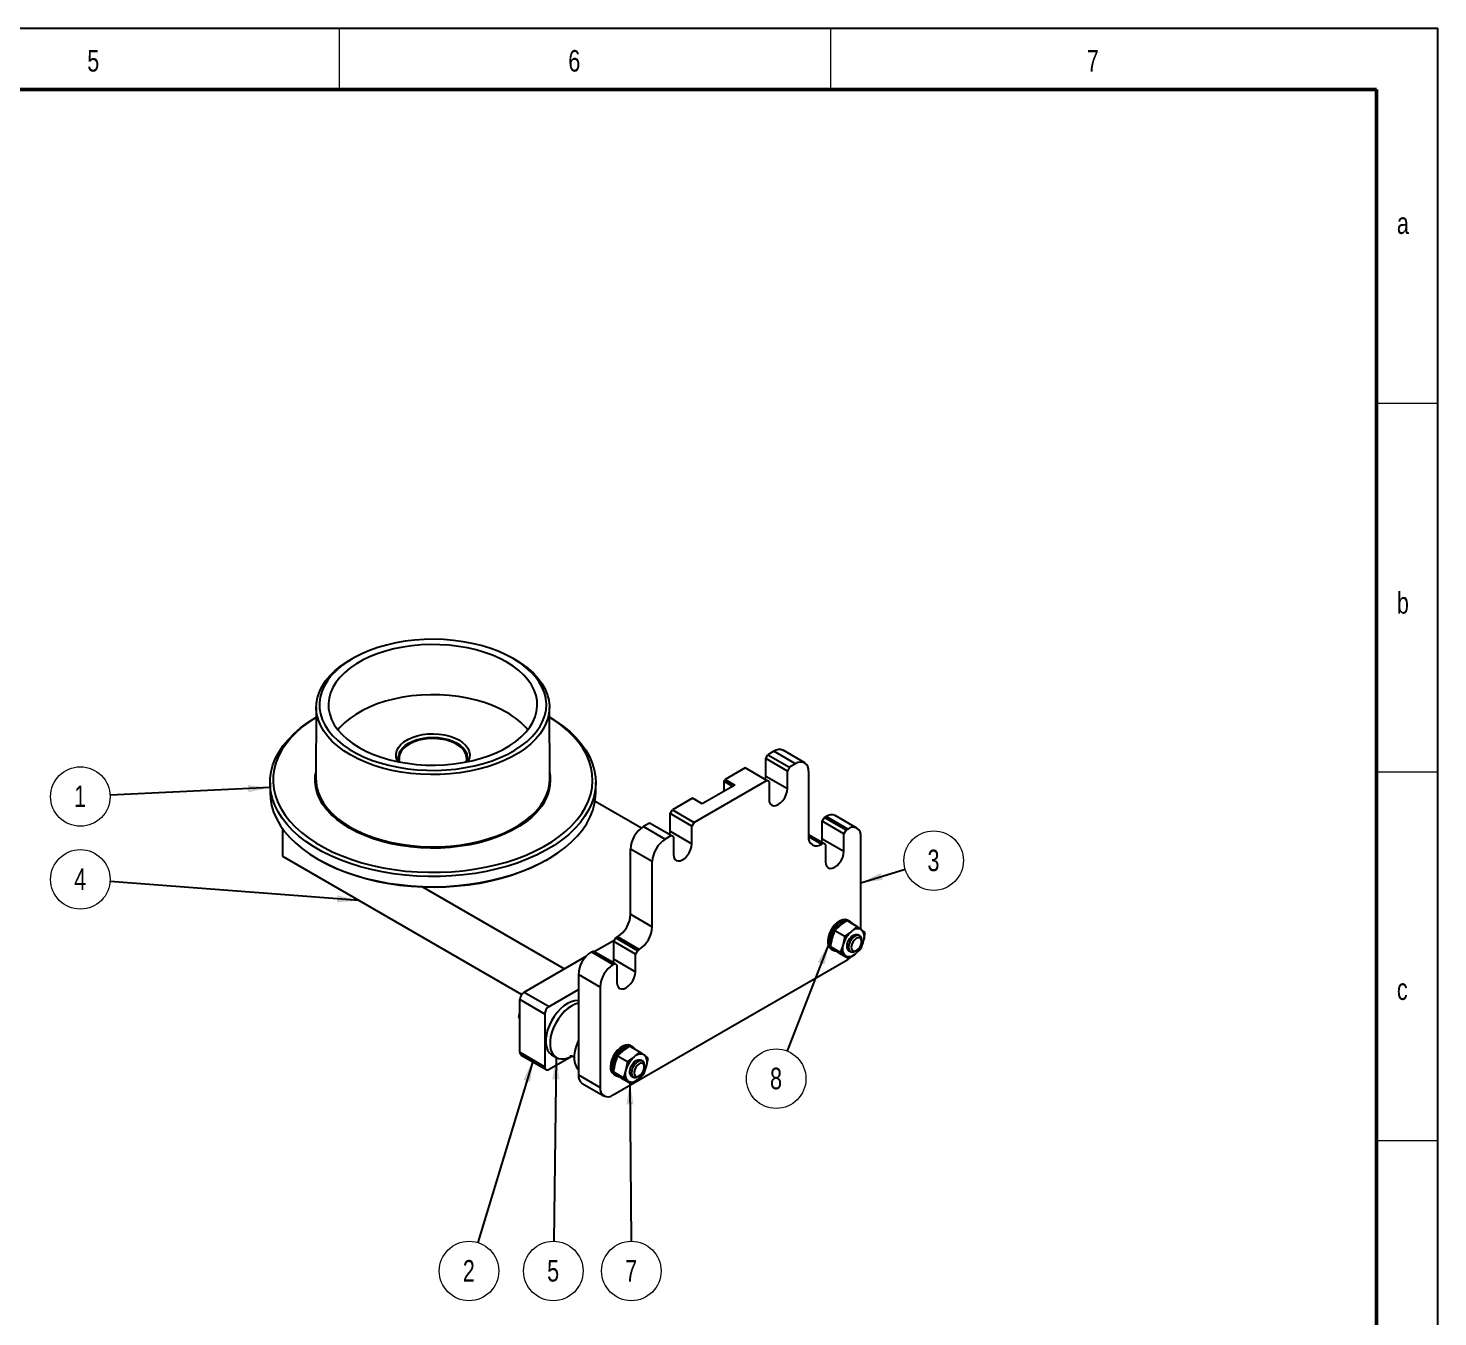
# Model space of a CAD drawing. Header units: millimetres. Extents: x 0 to 594, y 0 to 421.
# Drawn here: x 364.5 to 594, y 210.8 to 420.5 of the extents above; entities that cross this region are included whole.
import ezdxf

# ---------------------------------------------------------------- set-up
doc = ezdxf.new("R2010")
doc.units = ezdxf.units.MM
doc.styles.add('SLDTEXTSTYLE1', font='TXT', dxfattribs={"width": 0.75})
doc.dimstyles.new('SLDDIMSTYLE1', dxfattribs={"dimtxt": 0.18, "dimasz": 3.556, "dimexe": 0, "dimexo": 0.0625, "dimgap": 0, "dimtad": 0, "dimtih": 1, "dimtoh": 1, "dimdec": 0, "dimrnd": 1e-09, "dimzin": 0, "dimdsep": 46, "dimtxsty": 'Standard', "dimsah": 1, "dimcen": 0.09, "dimadec": 0, "dimazin": 0, "dimtfac": 3.556, "dimtdec": 0, "dimtofl": 0, "dimtmove": 0, "dimatfit": 3, "dimfxl": 1, "dimfrac": 2, "dimtolj": 1, "dimtzin": 0, "dimarcsym": 0})

# ---------------------------------------------------------------- blocks, each defined once
blk = doc.blocks.new('SW_NOTE_0_23')
at = {"color": 0, "linetype": 'Continuous', "lineweight": 0}
blk.add_circle((4.63, 1.41), 4.84, dxfattribs=at)
at = {"color": 0, "linetype": 'Continuous', "lineweight": 0, "insert": (4.6, 3.19), "char_height": 3.5, "attachment_point": 2, "style": 'SLDTEXTSTYLE1'}
blk.add_mtext('3', dxfattribs=at)
blk = doc.blocks.new('SW_NOTE_0_24')
at = {"color": 0, "linetype": 'Continuous', "lineweight": 0}
blk.add_circle((-1.76, -4.51), 4.84, dxfattribs=at)
at = {"color": 0, "linetype": 'Continuous', "lineweight": 0, "insert": (-1.79, -2.73), "char_height": 3.5, "attachment_point": 2, "style": 'SLDTEXTSTYLE1'}
blk.add_mtext('8', dxfattribs=at)
blk = doc.blocks.new('SW_NOTE_0_25')
at = {"color": 0, "linetype": 'Continuous', "lineweight": 0}
blk.add_circle((0.04, -4.84), 4.84, dxfattribs=at)
at = {"color": 0, "linetype": 'Continuous', "lineweight": 0, "insert": (0, -3.06), "char_height": 3.5, "attachment_point": 2, "style": 'SLDTEXTSTYLE1'}
blk.add_mtext('7', dxfattribs=at)
blk = doc.blocks.new('SW_NOTE_0_26')
at = {"color": 0, "linetype": 'Continuous', "lineweight": 0}
blk.add_circle((-1.41, -4.63), 4.84, dxfattribs=at)
at = {"color": 0, "linetype": 'Continuous', "lineweight": 0, "insert": (-1.44, -2.85), "char_height": 3.5, "attachment_point": 2, "style": 'SLDTEXTSTYLE1'}
blk.add_mtext('2', dxfattribs=at)
blk = doc.blocks.new('SW_NOTE_0_27')
at = {"color": 0, "linetype": 'Continuous', "lineweight": 0}
blk.add_circle((-4.83, 0.37), 4.84, dxfattribs=at)
at = {"color": 0, "linetype": 'Continuous', "lineweight": 0, "insert": (-4.86, 2.15), "char_height": 3.5, "attachment_point": 2, "style": 'SLDTEXTSTYLE1'}
blk.add_mtext('4', dxfattribs=at)
blk = doc.blocks.new('SW_NOTE_0_28')
at = {"color": 0, "linetype": 'Continuous', "lineweight": 0}
blk.add_circle((-4.84, -0.23), 4.84, dxfattribs=at)
at = {"color": 0, "linetype": 'Continuous', "lineweight": 0, "insert": (-4.87, 1.56), "char_height": 3.5, "attachment_point": 2, "style": 'SLDTEXTSTYLE1'}
blk.add_mtext('1', dxfattribs=at)
blk = doc.blocks.new('SW_NOTE_0_29')
at = {"color": 0, "linetype": 'Continuous', "lineweight": 0}
blk.add_circle((-0.07, -4.84), 4.84, dxfattribs=at)
at = {"color": 0, "linetype": 'Continuous', "lineweight": 0, "insert": (-0.1, -3.06), "char_height": 3.5, "attachment_point": 2, "style": 'SLDTEXTSTYLE1'}
blk.add_mtext('5', dxfattribs=at)

msp = doc.modelspace()

# ---------------------------------------------------------------- linework, layer by layer
at = {"color": 7, "linetype": 'Continuous', "lineweight": 25}
for p, q in [((0.0002, 420.5001), (593.962, 420.5001)), ((593.962, 0.0001), (593.962, 420.5001)), ((417.4198, 317.9881), (417.0662, 317.7868)), ((443.7152, 317.7868), (443.3616, 317.9881)), ((411.4164, 310.0154), (411.3663, 298.2977)), ((449.4152, 298.2977), (449.3651, 310.0154)), ((490.934, 300.9543), (487.3985, 302.9954)), ((424.8907, 301.7384), (424.9051, 301.5089)), ((484.5728, 301.6732), (484.9263, 302.2856)), ((488.1083, 299.6322), (484.5728, 301.6732)), ((484.5728, 298.8153), (484.5728, 301.6732)), ((485.8986, 302.8468), (484.9263, 302.2856)), ((484.9263, 302.2856), (488.4619, 300.2445)), ((489.4341, 300.8058), (485.8986, 302.8468)), ((489.4341, 300.8058), (488.4619, 300.2445)), ((481.214, 300.1425), (477.9507, 298.2586)), ((484.7496, 298.1015), (481.214, 300.1425)), ((484.5728, 298.8153), (488.1083, 296.7743)), ((488.4619, 300.2445), (488.1083, 299.6322)), ((488.1083, 296.7743), (488.1083, 299.6322)), ((491.5555, 299.5808), (491.5555, 288.9658)), ((403.8907, 297.7402), (403.8907, 296.1072)), ((456.8907, 296.1072), (456.8907, 297.7402)), ((484.7496, 298.1015), (472.9055, 291.264)), ((479.5417, 297.3402), (474.2243, 294.2705)), ((477.774, 297.9524), (477.9507, 298.2586)), ((479.1881, 297.136), (477.774, 297.9524)), ((477.774, 297.9524), (477.774, 296.3197)), ((477.9507, 298.2586), (479.5417, 297.3402)), ((485.1031, 297.8973), (484.7496, 298.1015)), ((485.1031, 297.8973), (485.1031, 295.0394)), ((456.786, 294.7482), (464.354, 290.3793)), ((472.6333, 295.1889), (469.37, 293.3051)), ((474.2243, 294.2705), (472.6333, 295.1889)), ((469.0164, 292.6927), (469.37, 293.3051)), ((472.552, 290.6517), (469.0164, 292.6927)), ((469.0164, 289.8348), (469.0164, 292.6927)), ((469.37, 293.3051), (472.9055, 291.264)), ((493.7652, 291.4656), (494.1187, 292.0779)), ((497.3007, 289.4245), (493.7652, 291.4656)), ((493.7652, 288.6077), (493.7652, 291.4656)), ((494.1187, 292.0779), (494.3839, 292.231)), ((494.1187, 292.0779), (497.6543, 290.0369)), ((497.9194, 290.19), (494.3839, 292.231)), ((499.4193, 290.3385), (495.8838, 292.3795)), ((405.9955, 285.6964), (405.9955, 290.1322)), ((465.6577, 291.162), (464.6854, 290.6007)), ((464.6854, 290.6007), (468.2209, 288.5597)), ((469.1932, 289.121), (465.6577, 291.162)), ((469.1932, 289.121), (468.2209, 288.5597)), ((469.0164, 289.8348), (472.552, 287.7938)), ((469.5468, 288.9168), (469.1932, 289.121)), ((472.9055, 291.264), (472.552, 290.6517)), ((472.552, 287.7938), (472.552, 290.6517)), ((493.942, 287.8938), (491.5555, 289.2715)), ((497.6543, 290.0369), (497.3007, 289.4245)), ((497.3007, 286.5666), (497.3007, 289.4245)), ((497.6543, 290.0369), (497.9194, 290.19)), ((466.0996, 284.8855), (462.5641, 286.9265)), ((462.5641, 276.3115), (462.5641, 286.9265)), ((469.5468, 288.9168), (469.5468, 286.0589)), ((493.6768, 287.7408), (493.942, 287.8938)), ((493.7652, 288.6077), (497.3007, 286.5666)), ((494.2955, 287.6897), (493.942, 287.8938)), ((494.2955, 287.6897), (494.2955, 284.8318)), ((500.0408, 273.9032), (500.0408, 288.965)), ((444.8355, 263.2746), (405.9955, 285.6964)), ((411.6494, 285.2915), (412.003, 285.0873)), ((448.7785, 285.0873), (449.1321, 285.2915)), ((466.0996, 274.2704), (466.0996, 284.8855)), ((451.7806, 267.4307), (428.7623, 280.7189)), ((462.5641, 276.3115), (466.0996, 274.2704)), ((497.3287, 275.3237), (497.333, 275.3428)), ((497.333, 275.3428), (497.4024, 275.3027)), ((498.1538, 275.2087), (497.9309, 275.3373)), ((495.1985, 273.3097), (495.2679, 273.2696)), ((495.2306, 273.2556), (495.2081, 273.2686)), ((495.2856, 273.25), (495.2081, 273.2686)), ((495.2307, 273.2558), (495.2306, 273.2556)), ((495.2776, 273.2287), (495.2307, 273.2558)), ((495.2832, 273.2436), (495.2307, 273.2558)), ((495.2908, 273.2638), (495.2679, 273.2696)), ((495.2883, 273.2644), (495.2849, 273.2502)), ((495.4016, 272.4245), (495.8109, 273.689)), ((495.7884, 274.2637), (495.8579, 274.2236)), ((495.8308, 274.2047), (495.7884, 274.2637)), ((495.8144, 274.2139), (495.7919, 274.2269)), ((495.8109, 273.689), (496.7402, 274.5306)), ((495.8109, 273.689), (497.4321, 272.7531)), ((495.8146, 274.214), (495.8144, 274.2139)), ((495.8615, 274.187), (495.8146, 274.214)), ((495.8723, 274.2027), (495.8579, 274.2236)), ((496.5807, 275.2035), (496.5049, 275.1597)), ((496.5435, 274.9829), (496.6129, 274.9428)), ((496.5468, 274.9528), (496.5435, 274.9829)), ((496.5666, 274.9414), (496.5441, 274.9544)), ((496.5667, 274.9415), (496.5666, 274.9414)), ((496.6137, 274.9144), (496.5667, 274.9415)), ((496.6151, 274.9156), (496.6129, 274.9428)), ((496.7402, 274.5306), (497.8161, 275.2876)), ((497.357, 275.3124), (497.3345, 275.3254)), ((497.3572, 275.3125), (497.357, 275.3124)), ((497.4041, 275.2854), (497.3572, 275.3125)), ((497.3988, 275.2885), (497.4024, 275.3027)), ((498.508, 273.5101), (497.4321, 272.7531)), ((497.8161, 275.2876), (499.4373, 274.3517)), ((498.0192, 275.2788), (498.0205, 275.2814)), ((498.0205, 275.2814), (498.09, 275.2413)), ((498.0491, 275.2628), (498.0266, 275.2758)), ((498.0492, 275.2627), (498.0491, 275.2628)), ((498.0961, 275.2356), (498.0492, 275.2627)), ((498.0891, 275.2397), (498.09, 275.2413)), ((498.345, 275.0983), (498.1744, 275.1968)), ((499.4373, 274.3517), (498.508, 273.5101)), ((500.1772, 273.8018), (499.4373, 274.3517)), ((500.7706, 273.3365), (500.1772, 273.8018)), ((500.5079, 271.9874), (500.7706, 273.3365)), ((456.6437, 270.2381), (459.9993, 272.1753)), ((459.8241, 271.8718), (460.1776, 272.4841)), ((463.3596, 269.8307), (459.8241, 271.8718)), ((459.8241, 269.0139), (459.8241, 271.8718)), ((460.1776, 272.4841), (460.4428, 272.6372)), ((460.1776, 272.4841), (463.7131, 270.4431)), ((463.9783, 270.5962), (460.4428, 272.6372)), ((494.6718, 271.9844), (494.6718, 271.8969)), ((494.8756, 272.2858), (494.945, 272.2457)), ((494.8756, 271.369), (494.945, 271.3289)), ((494.9265, 272.2564), (494.8936, 272.2453)), ((494.9161, 272.2323), (494.8936, 272.2453)), ((494.9167, 271.3453), (494.9028, 271.3339)), ((494.9253, 271.3209), (494.9028, 271.3339)), ((494.9162, 272.2325), (494.9161, 272.2323)), ((494.9672, 272.2504), (494.9162, 272.2325)), ((494.9631, 272.2054), (494.9162, 272.2325)), ((494.9389, 271.3325), (494.9253, 271.3211)), ((494.9253, 271.3211), (494.9253, 271.3209)), ((494.9722, 271.294), (494.9253, 271.3211)), ((494.9675, 272.2536), (494.945, 272.2457)), ((494.9592, 271.341), (494.945, 271.3289)), ((495.0859, 271.6578), (495.1324, 271.2011)), ((495.139, 271.0754), (495.4016, 272.4245)), ((495.139, 271.0754), (496.7602, 270.1395)), ((495.7323, 270.6101), (495.139, 271.0754)), ((497.1694, 271.404), (496.7602, 270.1395)), ((497.4321, 272.7531), (497.1694, 271.404)), ((499.8667, 272.8342), (499.5886, 272.9948)), ((500.0987, 270.7229), (500.5079, 271.9874)), ((500.1774, 271.897), (500.1774, 272.1475)), ((445.24, 263.6549), (455.3488, 269.4906)), ((456.2001, 270.188), (456.4653, 270.3411)), ((456.2001, 270.188), (459.7357, 268.147)), ((460.0008, 268.3), (456.4653, 270.3411)), ((459.7357, 246.9169), (497.9194, 268.9599)), ((459.8241, 269.0139), (463.3596, 266.9729)), ((463.7131, 270.4431), (463.3596, 269.8307)), ((463.3596, 266.9729), (463.3596, 269.8307)), ((463.7131, 270.4431), (463.9783, 270.5962)), ((495.1985, 270.718), (495.2679, 270.6779)), ((495.2311, 270.6607), (495.4191, 270.5521)), ((495.2368, 270.6958), (495.234, 270.692)), ((495.2566, 270.679), (495.234, 270.692)), ((495.2591, 270.6829), (495.2565, 270.6791)), ((495.2565, 270.6791), (495.2566, 270.679)), ((495.3034, 270.652), (495.2565, 270.6791)), ((495.2713, 270.6828), (495.2679, 270.6779)), ((495.4398, 270.5402), (495.6452, 270.4216)), ((496.4723, 270.0602), (495.7323, 270.6101)), ((496.4723, 270.0602), (498.0935, 269.1243)), ((496.7602, 270.1395), (497.5001, 269.5896)), ((497.5001, 269.5896), (498.0935, 269.1243)), ((497.9194, 268.9599), (498.3152, 269.2314)), ((498.0887, 270.3966), (498.3668, 270.2361)), ((498.0935, 269.1243), (499.1694, 269.8813)), ((499.1169, 270.3105), (499.3338, 270.4357)), ((499.1694, 269.8813), (500.0987, 270.7229)), ((457.6143, 264.4727), (454.0788, 266.5138)), ((454.0788, 266.5138), (454.0788, 250.1829)), ((459.7357, 268.147), (460.0008, 268.3)), ((460.3544, 268.0959), (460.0008, 268.3)), ((460.3544, 268.0959), (460.3544, 265.238)), ((449.3058, 261.3077), (454.0788, 264.0631)), ((457.6143, 264.4727), (457.6143, 248.1419)), ((448.5987, 260.083), (444.5329, 262.4302)), ((444.5329, 253.8565), (444.5329, 262.4302)), ((445.24, 263.6549), (449.3058, 261.3077)), ((444.3808, 259.5031), (444.5329, 260.3755)), ((444.3808, 259.5031), (444.5329, 259.4153)), ((444.5329, 259.3971), (444.3808, 259.5031)), ((448.5987, 260.083), (448.5987, 251.5093)), ((461.2254, 254.7933), (461.1496, 254.7495)), ((461.3849, 254.1204), (462.4607, 254.8774)), ((461.9733, 254.9135), (461.9777, 254.9326)), ((461.9777, 254.9326), (462.0471, 254.8925)), ((462.0017, 254.9022), (461.9792, 254.9152)), ((462.0018, 254.9023), (462.0017, 254.9022)), ((462.0487, 254.8752), (462.0018, 254.9023)), ((462.0434, 254.8783), (462.0471, 254.8925)), ((462.4607, 254.8774), (464.082, 253.9415)), ((462.7984, 254.7985), (462.5756, 254.9271)), ((462.6639, 254.8686), (462.6652, 254.8711)), ((462.6652, 254.8711), (462.7346, 254.8311)), ((462.6938, 254.8526), (462.6712, 254.8656)), ((462.6939, 254.8525), (462.6938, 254.8526)), ((462.7408, 254.8254), (462.6939, 254.8525)), ((462.7338, 254.8295), (462.7346, 254.8311)), ((462.9897, 254.6881), (462.8191, 254.7866)), ((444.5329, 253.8565), (448.5987, 251.5093)), ((444.74, 253.3986), (448.8059, 251.0515)), ((449.3058, 251.101), (453.0304, 253.2511)), ((449.8112, 253.4049), (450.4865, 253.0151)), ((459.8431, 252.8995), (459.9126, 252.8594)), ((459.8753, 252.8454), (459.8528, 252.8584)), ((459.9303, 252.8398), (459.8528, 252.8584)), ((459.8754, 252.8456), (459.8753, 252.8454)), ((459.9223, 252.8185), (459.8754, 252.8456)), ((459.9279, 252.8334), (459.8754, 252.8456)), ((459.9355, 252.8536), (459.9126, 252.8594)), ((459.933, 252.8542), (459.9296, 252.84)), ((460.0463, 252.0143), (460.4555, 253.2788)), ((460.4331, 253.8535), (460.5025, 253.8134)), ((460.4755, 253.7945), (460.4331, 253.8535)), ((460.4591, 253.8037), (460.4366, 253.8167)), ((460.4555, 253.2788), (461.3849, 254.1204)), ((460.4555, 253.2788), (462.0767, 252.3429)), ((460.4592, 253.8038), (460.4591, 253.8037)), ((460.5061, 253.7768), (460.4592, 253.8038)), ((460.5169, 253.7925), (460.5025, 253.8134)), ((461.1881, 254.5727), (461.2576, 254.5326)), ((461.1915, 254.5426), (461.1881, 254.5727)), ((461.2113, 254.5312), (461.1887, 254.5442)), ((461.2114, 254.5313), (461.2113, 254.5312)), ((461.2583, 254.5042), (461.2114, 254.5313)), ((461.2597, 254.5054), (461.2576, 254.5326)), ((463.1526, 253.0999), (462.0767, 252.3429)), ((464.082, 253.9415), (463.1526, 253.0999)), ((464.8219, 253.3916), (464.082, 253.9415)), ((464.5113, 252.424), (464.2333, 252.5846)), ((465.4153, 252.9263), (464.8219, 253.3916)), ((465.1526, 251.5772), (465.4153, 252.9263)), ((454.0788, 250.1829), (457.6143, 248.1419)), ((459.3165, 251.5742), (459.3165, 251.4867)), ((459.5202, 251.8756), (459.5897, 251.8355)), ((459.5202, 250.9588), (459.5897, 250.9187)), ((459.5712, 251.8462), (459.5383, 251.8351)), ((459.5608, 251.8221), (459.5383, 251.8351)), ((459.5613, 250.9351), (459.5474, 250.9237)), ((459.57, 250.9107), (459.5474, 250.9237)), ((459.6119, 251.8402), (459.5608, 251.8223)), ((459.5608, 251.8223), (459.5608, 251.8221)), ((459.6077, 251.7952), (459.5608, 251.8223)), ((459.5835, 250.9223), (459.5699, 250.9108)), ((459.5699, 250.9108), (459.57, 250.9107)), ((459.6168, 250.8838), (459.5699, 250.9108)), ((459.6122, 251.8434), (459.5897, 251.8355)), ((459.6038, 250.9308), (459.5897, 250.9187)), ((459.7306, 251.2476), (459.7771, 250.7909)), ((459.7836, 250.6652), (460.0463, 252.0143)), ((459.7836, 250.6652), (461.4048, 249.7293)), ((460.377, 250.1999), (459.7836, 250.6652)), ((459.8431, 250.3078), (459.9126, 250.2677)), ((459.8758, 250.2505), (460.0638, 250.1419)), ((459.8814, 250.2856), (459.8787, 250.2818)), ((459.9012, 250.2688), (459.8787, 250.2818)), ((459.9038, 250.2727), (459.9011, 250.2689)), ((459.9011, 250.2689), (459.9012, 250.2688)), ((459.948, 250.2418), (459.9011, 250.2689)), ((459.9159, 250.2726), (459.9126, 250.2677)), ((460.0844, 250.13), (460.2899, 250.0114)), ((461.1169, 249.65), (460.377, 250.1999)), ((461.8141, 250.9938), (461.4048, 249.7293)), ((462.0767, 252.3429), (461.8141, 250.9938)), ((463.814, 249.4711), (464.7434, 250.3127)), ((464.7434, 250.3127), (465.1526, 251.5772)), ((464.8221, 251.4868), (464.8221, 251.7373)), ((454.7003, 248.8094), (458.2358, 246.7684)), ((461.1169, 249.65), (462.7382, 248.7141)), ((461.4048, 249.7293), (462.1448, 249.1794)), ((462.1448, 249.1794), (462.7382, 248.7141)), ((462.7334, 249.9864), (463.0115, 249.8259)), ((462.7382, 248.7141), (463.814, 249.4711)), ((463.7616, 249.9003), (463.9784, 250.0255))]:
    msp.add_line(p, q, dxfattribs=at)
at = {"color": 7, "linetype": 'Continuous', "lineweight": 18}
for p, q in [((415.1437, 420.5001), (415.1437, 410.5001)), ((495.1056, 420.5001), (495.1056, 410.5001)), ((583.962, 359.5001), (593.962, 359.5001)), ((583.962, 299.5001), (593.962, 299.5001)), ((583.962, 239.5001), (593.962, 239.5001))]:
    msp.add_line(p, q, dxfattribs=at)
at = {"color": 7, "linetype": 'Continuous', "lineweight": 50}
for p in [(25.0002, 410.5001), (583.962, 10.0001)]:
    msp.add_line(p, (583.962, 410.5001), dxfattribs=at)
at = {"color": 8, "linetype": 'Continuous', "lineweight": 25}
msp.add_line((491.5555, 288.9654), (493.6768, 287.7408), dxfattribs=at)
at = {"color": 7, "linetype": 'Continuous', "lineweight": 25, "flags": 128}
for points in [[(443.4516, 317.9365), (442.2805, 318.5568), (441.0213, 319.1166), (439.6835, 319.6119), (438.2768, 320.0389), (436.8118, 320.3946), (435.2992, 320.6762), (433.7503, 320.8818), (432.1765, 321.0097), (430.5895, 321.059), (429.001, 321.0294), (427.4228, 320.9211), (425.8665, 320.7348), (424.3438, 320.472), (422.8658, 320.1347), (421.4436, 319.7252), (420.0876, 319.2466), (418.8079, 318.7026), (417.6139, 318.097), (416.5145, 317.4344), (415.5179, 316.7197), (414.6313, 315.9582), (413.8615, 315.1556), (413.214, 314.3177), (412.6937, 313.4507), (412.3044, 312.5612), (412.049, 311.6556), (411.9295, 310.7407), (411.9466, 309.8233), (412.1002, 308.9101), (412.3893, 308.0079), (412.8116, 307.1234), (413.3641, 306.2631), (414.0427, 305.4335), (414.8423, 304.6405), (415.757, 303.8902), (416.78, 303.1881), (417.9038, 302.5393), (419.1201, 301.9487), (420.4198, 301.4207), (421.7934, 300.9591), (423.2305, 300.5674), (424.7207, 300.2484), (426.2529, 300.0046), (427.8157, 299.8377), (429.3976, 299.749), (430.9868, 299.7392), (432.5716, 299.8082), (434.1403, 299.9556), (435.6812, 300.1803), (437.1829, 300.4807), (438.6344, 300.8545), (440.0248, 301.2989), (441.3439, 301.8107), (442.5819, 302.3861), (443.7296, 303.0207), (444.7786, 303.71), (445.7211, 304.4487), (446.55, 305.2316), (447.2593, 306.0526), (447.8438, 306.9058), (448.299, 307.7849), (448.6216, 308.6833), (448.8093, 309.5943), (448.8605, 310.5113), (448.7751, 311.4275), (448.5535, 312.336), (448.1975, 313.2302), (447.7096, 314.1034), (447.0935, 314.9492), (446.3538, 315.7612), (445.4958, 316.5335), (444.526, 317.2604), (443.4516, 317.9365)], [(442.4115, 317.3361), (441.2856, 317.9302), (440.072, 318.4637), (438.7804, 318.9322), (437.4212, 319.332), (436.0055, 319.6598), (434.5445, 319.9131), (433.0501, 320.0897), (431.5343, 320.1883), (430.0093, 320.208), (428.4873, 320.1488), (426.9807, 320.0111), (425.5015, 319.7959), (424.0617, 319.505), (422.6729, 319.1409), (421.3462, 318.7063), (420.0923, 318.2048), (418.9213, 317.6404), (417.8427, 317.0178), (416.8651, 316.3418), (415.9964, 315.6179), (415.2436, 314.852), (414.6128, 314.0503), (414.109, 313.2191), (413.7363, 312.3652), (413.4976, 311.4954), (413.395, 310.6168), (413.4292, 309.7365), (413.6, 308.8614), (413.906, 307.9987), (414.3447, 307.1553), (414.9126, 306.338), (415.6051, 305.5534), (416.4167, 304.8078), (417.3408, 304.1071), (418.3699, 303.4572), (419.4958, 302.863), (420.7095, 302.3296), (422.0011, 301.8611), (423.3602, 301.4613), (424.776, 301.1335), (426.2369, 300.8802), (427.7313, 300.7036), (429.2472, 300.605), (430.7722, 300.5852), (432.2941, 300.6444), (433.8008, 300.7822), (435.2799, 300.9974), (436.7197, 301.2882), (438.1086, 301.6524), (439.4353, 302.087), (440.6892, 302.5885), (441.8601, 303.1528), (442.9388, 303.7755), (443.9164, 304.4515), (444.785, 305.1753), (445.5378, 305.9412), (446.1687, 306.743), (446.6725, 307.5742), (447.0452, 308.4281), (447.2838, 309.2978), (447.3865, 310.1764), (447.3522, 311.0568), (447.1814, 311.9319), (446.8755, 312.7946), (446.4367, 313.6379), (445.8689, 314.4552), (445.1763, 315.2399), (444.3648, 315.9855), (443.4407, 316.6861), (442.4115, 317.3361)], [(416.9738, 302.2429), (415.8843, 302.9277), (414.8993, 303.6633), (414.026, 304.4445), (413.2705, 305.2657), (412.6384, 306.1209), (412.1342, 307.0039), (411.7616, 307.9084), (411.5231, 308.828), (411.4206, 309.7559), (411.4548, 310.6854), (411.6254, 311.61), (411.9313, 312.5228), (412.3701, 313.4174), (412.9387, 314.2873), (413.6331, 315.1262), (414.4483, 315.9281), (415.3783, 316.6872), (416.4165, 317.3981), (417.0662, 317.7868)], [(443.7152, 317.7868), (443.8076, 317.7338), (444.8971, 317.049), (445.8821, 316.3134), (446.7555, 315.5322), (447.5109, 314.711), (448.1431, 313.8559), (448.6473, 312.9728), (449.0199, 312.0683), (449.2583, 311.1487), (449.3608, 310.2209), (449.3267, 309.2913), (449.156, 308.3667), (448.8502, 307.4539), (448.4114, 306.5593), (447.8427, 305.6894), (447.1483, 304.8505), (446.3332, 304.0486), (445.4032, 303.2895), (444.365, 302.5786), (443.2261, 301.9212), (441.9948, 301.3219), (440.6798, 300.785), (439.2908, 300.3144), (437.8376, 299.9135), (436.3307, 299.5853), (434.781, 299.3319), (433.1998, 299.1554), (431.5982, 299.0569), (429.988, 299.0371), (428.3807, 299.0963), (426.7878, 299.234), (425.2209, 299.4491), (423.6913, 299.7402), (422.2099, 300.1051), (420.7875, 300.5412), (419.4343, 301.0454), (418.16, 301.614), (416.9738, 302.2429)], [(442.4115, 309.1707), (441.2856, 309.7648), (440.072, 310.2983), (438.7804, 310.7668), (437.4212, 311.1665), (436.0055, 311.4944), (434.5445, 311.7476), (433.0501, 311.9243), (431.5343, 312.0229), (430.0093, 312.0426), (428.4873, 311.9834), (426.9807, 311.8456), (425.5015, 311.6305), (424.0617, 311.3396), (422.6729, 310.9755), (421.3462, 310.5409), (420.0923, 310.0394), (418.9213, 309.475), (417.8427, 308.8524), (416.8651, 308.1764), (415.9964, 307.4525), (415.2436, 306.6866), (414.9316, 306.3139)], [(449.3719, 308.4156), (450.4323, 307.7489), (451.6311, 306.888), (452.7192, 305.9793), (453.6908, 305.0277), (454.541, 304.0382), (455.2652, 303.0157), (455.8598, 301.9658), (456.3215, 300.8939), (456.6481, 299.8055), (456.8378, 298.7063), (456.8897, 297.6021), (456.8033, 296.4987), (456.5793, 295.4017), (456.2187, 294.3169), (455.7235, 293.2499), (455.0962, 292.2063), (454.3401, 291.1916), (453.4591, 290.2111), (452.4578, 289.2698), (451.3416, 288.3726), (450.1161, 287.5243), (448.7877, 286.7293), (447.3634, 285.9917), (445.8507, 285.3153), (444.2573, 284.7037), (442.5917, 284.16), (440.8624, 283.6872), (439.0786, 283.2876), (437.2494, 282.9634), (435.3845, 282.7162), (433.4936, 282.5473), (431.5865, 282.4577), (429.6731, 282.4477), (427.7635, 282.5175), (425.8676, 282.6666), (423.9953, 282.8943), (422.1563, 283.1994), (420.3602, 283.5803), (418.6165, 284.0351), (416.9341, 284.5613), (415.3219, 285.1562), (413.7882, 285.8167), (412.3411, 286.5394), (410.9881, 287.3204), (409.7363, 288.1558), (408.5921, 289.0412), (407.5616, 289.9719), (406.6501, 290.9431), (405.8624, 291.9498), (405.2026, 292.9866), (404.674, 294.0482), (404.2796, 295.1291), (404.0213, 296.2236), (403.9005, 297.326), (403.9177, 298.4305), (404.073, 299.5315), (404.3655, 300.6231), (404.7937, 301.6997), (405.3553, 302.7556), (406.0475, 303.7854), (406.8666, 304.7837), (407.8083, 305.7453), (408.8677, 306.6651), (410.0394, 307.5384), (411.3172, 308.3606), (411.4096, 308.4156)], [(411.4095, 308.406), (410.4234, 307.7618), (409.2738, 306.905), (408.2344, 306.0025), (407.3104, 305.0591), (406.5068, 304.0796), (405.8277, 303.0693), (405.2767, 302.0333), (404.8566, 300.977), (404.5696, 299.906), (404.4172, 298.8258), (404.4003, 297.7421), (404.5188, 296.6605), (404.7723, 295.5866), (405.1593, 294.5262), (405.6778, 293.4846), (406.3252, 292.4673), (407.0981, 291.4796), (407.9923, 290.5267), (409.0034, 289.6136), (410.126, 288.7449), (411.3542, 287.9253), (412.6817, 287.159), (414.1015, 286.4499), (415.6062, 285.8019), (417.188, 285.2182), (418.8386, 284.7019), (420.5495, 284.2558), (422.3117, 283.882), (424.1159, 283.5827), (425.953, 283.3593), (427.8131, 283.213), (429.6867, 283.1445), (431.5639, 283.1543), (433.4351, 283.2423), (435.2903, 283.4079), (437.12, 283.6505), (438.9147, 283.9686), (440.6649, 284.3606), (442.3615, 284.8245), (443.9957, 285.3579), (445.559, 285.958), (447.0432, 286.6216), (448.4406, 287.3453), (449.7439, 288.1254), (450.9463, 288.9577), (452.0415, 289.8379), (453.0238, 290.7614), (453.8882, 291.7235), (454.63, 292.719), (455.2455, 293.7429), (455.7314, 294.7897), (456.0851, 295.8541), (456.305, 296.9304), (456.3897, 298.013), (456.3388, 299.0964), (456.1527, 300.1748), (455.8323, 301.2426), (455.3792, 302.2944), (454.7959, 303.3245), (454.0853, 304.3276), (453.2512, 305.2985), (452.2979, 306.2321), (451.2304, 307.1236), (450.0542, 307.9683), (449.3719, 308.406)], [(424.69, 301.151), (424.5758, 301.3775), (424.4182, 301.9), (424.4006, 302.4302), (424.5234, 302.9557), (424.7838, 303.4642), (425.1755, 303.9439), (425.6895, 304.3834), (426.3137, 304.7725), (427.0335, 305.1019), (427.8319, 305.3642), (428.6903, 305.5529), (429.5886, 305.6638), (430.5057, 305.6943), (431.42, 305.6436), (432.3103, 305.5129), (433.1556, 305.3053), (433.936, 305.0256), (434.6334, 304.6804)], [(434.6334, 304.6804), (435.2313, 304.2779), (435.7157, 303.8273), (436.0754, 303.3394), (436.3018, 302.8254), (436.3896, 302.2976), (436.3369, 301.7681), (436.1447, 301.2496), (436.0915, 301.151)], [(435.8987, 301.392), (435.8953, 301.3794), (435.7836, 301.0708)], [(435.8907, 301.7384), (435.8807, 301.9301), (435.8651, 302.0444)], [(411.3663, 298.2977), (411.3705, 298.0375), (411.4733, 297.1071), (411.7124, 296.1852), (412.086, 295.2782), (412.5915, 294.3929), (413.2253, 293.5354), (413.9828, 292.7121), (414.8584, 291.9288), (415.846, 291.1913), (416.9384, 290.5047), (418.1277, 289.8741), (419.4054, 289.304), (420.7622, 288.7984), (422.1883, 288.3612), (423.6736, 287.9953), (425.2073, 287.7035), (426.7783, 287.4878), (428.3754, 287.3498), (429.9869, 287.2904), (431.6014, 287.3102), (433.2072, 287.409), (434.7926, 287.586), (436.3464, 287.84), (437.8572, 288.1691), (439.3143, 288.5711), (440.707, 289.0429), (442.0254, 289.5812), (443.26, 290.1821), (444.4019, 290.8413), (445.4428, 291.554), (446.3753, 292.3151), (447.1926, 293.1191), (447.8888, 293.9603), (448.459, 294.8324), (448.8989, 295.7294), (449.2056, 296.6447), (449.3766, 297.5717), (449.4152, 298.2977)], [(484.5012, 298.2448), (484.5216, 298.3366), (484.5728, 298.8153)], [(403.8907, 296.1072), (403.9436, 295.1411), (404.1333, 294.0419), (404.4599, 292.9535), (404.9217, 291.8816), (405.5163, 290.8317), (406.2405, 289.8092), (407.0907, 288.8197), (408.0623, 287.8681), (409.1504, 286.9594), (410.3491, 286.0985), (411.6524, 285.2898)], [(411.6524, 285.2898), (413.0534, 284.5374), (414.5447, 283.8453), (416.1187, 283.2172), (417.7671, 282.6563), (419.4812, 282.1655), (421.2523, 281.7474), (423.071, 281.4042), (424.9279, 281.1376), (426.8132, 280.9491), (428.7172, 280.8396), (430.63, 280.8097), (432.5414, 280.8595), (434.4417, 280.9888), (436.3209, 281.197), (438.1691, 281.4829), (439.9768, 281.845), (441.7345, 282.2815), (443.433, 282.7901), (445.0636, 283.3681), (446.6176, 284.0125), (448.0871, 284.72), (449.4643, 285.4868), (450.7421, 286.309), (451.9137, 287.1823), (452.9732, 288.1021), (453.9149, 289.0637), (454.734, 290.062), (455.4261, 291.0918), (455.9878, 292.1477), (456.416, 293.2243), (456.7085, 294.3159), (456.8637, 295.4169), (456.8907, 296.1072)], [(485.1031, 295.0394), (485.1543, 294.6199), (485.3044, 294.288), (485.5432, 294.0665), (485.8544, 293.9704), (486.2168, 294.0063), (486.6057, 294.1717), (486.9946, 294.4553), (487.357, 294.8379), (487.6682, 295.2933), (487.907, 295.7905), (488.0571, 296.2956), (488.1083, 296.7743)], [(448.1127, 293.9224), (448.0268, 293.8042), (447.325, 292.9565), (446.5013, 292.1461), (445.5615, 291.379), (444.5124, 290.6607), (443.3615, 289.9963), (442.1172, 289.3906), (440.7883, 288.8481), (439.3846, 288.3725), (437.9161, 287.9674), (436.3933, 287.6357), (434.8273, 287.3797), (433.2294, 287.2013), (431.611, 287.1018), (429.9837, 287.0818), (428.3595, 287.1416), (426.7498, 287.2807), (425.1664, 287.4981), (423.6207, 287.7922), (422.1237, 288.161), (420.6862, 288.6017), (419.3187, 289.1112), (418.031, 289.6858), (416.8323, 290.3214), (415.7313, 291.0134), (414.736, 291.7568), (414.1439, 292.2698)], [(468.9449, 289.2643), (468.9652, 289.3562), (469.0164, 289.8348)], [(469.5468, 286.0589), (469.598, 285.6394), (469.7481, 285.3076), (469.9869, 285.086), (470.2981, 284.9899), (470.6605, 285.0258), (471.0494, 285.1912), (471.4383, 285.4748), (471.8007, 285.8574), (472.1119, 286.3128), (472.3507, 286.81), (472.5008, 287.3151), (472.552, 287.7938)], [(493.6936, 288.0372), (493.714, 288.129), (493.7652, 288.6077)], [(448.7785, 285.0873), (447.7532, 284.5266), (446.3115, 283.8324), (444.7867, 283.2002), (443.1869, 282.6331), (441.5204, 282.1341), (439.7959, 281.7058), (438.0223, 281.3505), (436.209, 281.07), (434.3653, 280.8658), (432.5009, 280.7389), (430.6254, 280.69), (428.7488, 280.7194), (426.8807, 280.8268), (425.031, 281.0118), (423.2091, 281.2733), (421.4247, 281.6101), (419.6871, 282.0203), (418.0052, 282.5018), (416.388, 283.0522), (414.8437, 283.6684), (413.3805, 284.3474), (412.006, 285.0856)], [(494.2955, 284.8318), (494.3467, 284.4123), (494.4968, 284.0804), (494.7356, 283.8589), (495.0468, 283.7628), (495.4092, 283.7987), (495.7981, 283.9641), (496.187, 284.2477), (496.5494, 284.6302), (496.8606, 285.0856), (497.0994, 285.5829), (497.2495, 286.088), (497.3007, 286.5666)], [(497.9309, 275.3373), (497.8912, 275.359), (497.5356, 275.4594), (497.1286, 275.4272), (496.692, 275.264), (496.2495, 274.9788), (495.8248, 274.5868), (495.4409, 274.1093), (495.1185, 273.5718), (494.8749, 273.0035), (494.7233, 272.435), (494.6718, 271.8969)], [(497.8371, 271.5207), (497.994, 271.9489), (498.2336, 272.3524), (498.5324, 272.6915), (498.8612, 272.9332), (499.1878, 273.0538), (499.4802, 273.0414), (499.5886, 272.9948)], [(500.1774, 272.1475), (500.1477, 272.4182), (500.0202, 272.6984), (499.8042, 272.8647), (499.521, 272.9009), (499.1982, 272.8034), (498.8674, 272.5817), (498.561, 272.2576), (498.309, 271.8628), (498.1361, 271.4359), (498.0592, 271.0187), (498.0858, 270.6521), (498.0858, 270.6521)], [(498.5135, 270.7075), (498.6308, 270.4651), (498.8329, 270.3367), (499.0954, 270.3377), (499.3866, 270.4681), (499.6714, 270.7121), (499.9155, 271.0402), (500.0894, 271.4129), (500.1721, 271.7853), (500.1538, 272.1124), (500.0365, 272.3548), (499.8344, 272.4832), (499.5719, 272.4822), (499.2807, 272.3518), (498.9959, 272.1078), (498.7518, 271.7797), (498.5779, 271.407), (498.4952, 271.0346), (498.5135, 270.7075)], [(459.7525, 268.4434), (459.7729, 268.5352), (459.8241, 269.0139)], [(498.0858, 270.6521), (498.2133, 270.3719), (498.4293, 270.2056), (498.7125, 270.1694), (499.0353, 270.267), (499.1169, 270.3105)], [(460.3544, 265.238), (460.4056, 264.8185), (460.5557, 264.4866), (460.7945, 264.2651), (461.1057, 264.169), (461.4681, 264.2049), (461.857, 264.3703), (462.2459, 264.6539), (462.6083, 265.0365), (462.9195, 265.4919), (463.1583, 265.9891), (463.3084, 266.4942), (463.3596, 266.9729)], [(454.0788, 262.2914), (453.9938, 262.2972), (453.459, 262.2593), (452.893, 262.0981), (452.311, 261.8178), (451.7291, 261.4262), (451.1631, 260.9339), (450.6283, 260.3543), (450.1395, 259.7033), (449.7099, 258.9986), (449.3512, 258.2595), (449.0733, 257.506), (448.8837, 256.7588), (448.7876, 256.0382), (448.7876, 255.3639), (448.8837, 254.7543), (449.0733, 254.226), (449.3512, 253.7934), (449.7099, 253.4683), (449.8112, 253.4049)], [(454.0788, 261.8589), (453.5682, 261.7083), (452.9863, 261.428), (452.4043, 261.0364), (451.8383, 260.5441), (451.3035, 259.9645), (450.8147, 259.3135), (450.3851, 258.6088), (450.0264, 257.8697), (449.7485, 257.1162), (449.5589, 256.369), (449.4628, 255.6484), (449.4628, 254.9741), (449.5589, 254.3645), (449.7485, 253.8362), (450.0264, 253.4036), (450.3851, 253.0785), (450.8147, 252.8699), (451.3035, 252.7833), (451.8383, 252.8211), (452.4043, 252.9824), (452.9863, 253.2626), (452.9863, 253.2626)], [(454.0788, 255.8119), (453.9793, 255.5877), (453.7014, 254.8343), (453.5118, 254.0871), (453.4157, 253.3665), (453.4157, 252.6922), (453.5118, 252.0826), (453.7014, 251.5543), (453.9793, 251.1217), (454.0788, 251.0124)], [(462.5756, 254.9271), (462.5358, 254.9488), (462.1803, 255.0492), (461.7732, 255.017), (461.3367, 254.8538), (460.8941, 254.5686), (460.4695, 254.1766), (460.0856, 253.6991), (459.7631, 253.1616), (459.5196, 252.5933), (459.3679, 252.0248), (459.3165, 251.4867)], [(462.4818, 251.1105), (462.6387, 251.5387), (462.8783, 251.9422), (463.1771, 252.2813), (463.5059, 252.523), (463.8325, 252.6436), (464.1249, 252.6312), (464.2333, 252.5846)], [(464.8221, 251.7373), (464.7701, 252.0858), (464.6195, 252.3403), (464.3848, 252.4758), (464.0892, 252.479), (463.7614, 252.3498), (463.4336, 252.1006), (463.138, 251.756), (462.9033, 251.3495), (462.7527, 250.9211), (462.7007, 250.5127), (462.7527, 250.1641), (462.9033, 249.9097), (463.138, 249.7742), (463.4336, 249.7709), (463.7614, 249.9002), (463.7614, 249.9002)], [(463.9783, 250.0254), (464.2669, 250.2508), (464.5207, 250.5665), (464.709, 250.9344), (464.8092, 251.3102), (464.8092, 251.6486), (464.709, 251.9087), (464.5207, 252.0592), (464.2669, 252.0819), (463.9783, 251.9741), (463.6897, 251.7487), (463.4359, 251.433), (463.2476, 251.0651), (463.1474, 250.6893), (463.1474, 250.3509), (463.2476, 250.0907), (463.4359, 249.9403), (463.6897, 249.9176), (463.9783, 250.0254)]]:
    msp.add_lwpolyline(points, dxfattribs=at)
at = {"color": 8, "linetype": 'Continuous', "lineweight": 25, "flags": 128}
for points in [[(424.9887, 301.0914), (424.8861, 301.3794), (424.8175, 301.8827), (424.8861, 302.386), (425.0903, 302.877), (425.425, 303.3434), (425.8819, 303.7738), (426.4499, 304.1577), (427.1149, 304.4856), (427.8605, 304.7494), (428.6685, 304.9426), (429.5189, 305.0605), (430.3907, 305.1001), (431.2626, 305.0605), (432.113, 304.9426), (432.9209, 304.7494), (433.6666, 304.4856), (434.3316, 304.1577), (434.8996, 303.7738), (435.3565, 303.3434), (435.6912, 302.877), (435.8953, 302.386), (435.964, 301.8827), (435.8987, 301.392)], [(435.8651, 302.0444), (435.7563, 302.436), (435.493, 302.9238), (435.0975, 303.381), (434.5802, 303.7956), (433.9543, 304.1569), (433.2361, 304.4556), (432.4442, 304.6839), (431.5992, 304.8359), (430.7228, 304.9077), (429.8379, 304.8974), (428.9672, 304.8053), (428.1335, 304.6337), (427.3582, 304.3872), (426.6614, 304.0721), (426.0612, 303.6965), (425.5732, 303.2702), (425.2099, 302.8043), (424.9808, 302.3107), (424.8918, 301.8023), (424.8907, 301.7384)], [(414.1439, 292.2698), (413.8534, 292.5462), (413.09, 293.376), (412.4512, 294.2402), (411.9417, 295.1326), (411.5651, 296.0467), (411.3242, 296.9759), (411.2206, 297.9136), (411.2551, 298.8529), (411.3717, 299.5551)]]:
    msp.add_lwpolyline(points, dxfattribs=at)
at = {"color": 7, "linetype": 'Continuous', "lineweight": 25}
for centre, radius, start, end in [((436.5963, 298.6742), 11.9997, 39.542986, 61.012703), ((486.7774, 301.6202), 1.5089, 65.692881, 125.617577), ((490.2622, 299.7906), 1.3101, 350.785963, 129.203285), ((495.2627, 291.0044), 1.5089, 65.692881, 125.617577), ((467.1697, 286.7169), 4.6104, 122.605478, 177.394522), ((498.7475, 289.1748), 1.3101, 350.785963, 129.203285), ((470.7053, 284.6759), 4.6104, 122.605478, 177.394522), ((492.8487, 288.756), 1.3101, 170.785963, 309.203285), ((457.9584, 276.521), 4.6104, 302.605478, 357.394522), ((461.494, 274.48), 4.6104, 302.605478, 357.394522), ((498.6217, 271.8209), 3.9533, 122.374734, 177.630642), ((498.8102, 271.6641), 3.7243, 107.623344, 180.096697), ((498.974, 271.5229), 3.7389, 152.166767, 177.932526), ((498.6637, 272.1007), 3.1603, 116.925218, 143.105315), ((501.1201, 270.3715), 4.0833, 129.769271, 165.354037), ((497.87, 274.2754), 0.9484, 33.623189, 86.382187), ((499.532, 272.5723), 1.3885, 62.309109, 137.515545), ((498.9043, 272.6325), 1.7285, 338.087715, 42.571427), ((495.9816, 271.7449), 1.3186, 173.380109, 235.307711), ((496.1393, 271.2867), 0.9917, 196.766861, 266.442235), ((496.2372, 271.2732), 0.9241, 207.127506, 258.30348), ((498.773, 270.7589), 1.7285, 158.087715, 222.571427), ((498.7048, 271.1247), 0.9537, 155.468944, 229.765833), ((496.5573, 273.0198), 4.0833, 309.769271, 345.354037), ((458.6845, 266.3042), 4.6104, 122.605478, 177.394522), ((498.1454, 270.8191), 1.3885, 242.309109, 317.515545), ((462.22, 264.2632), 4.6104, 122.605478, 177.394522), ((446.0681, 262.3603), 1.5368, 122.605478, 177.394522), ((450.1339, 260.0131), 1.5368, 122.605478, 177.394522), ((463.2664, 251.4107), 3.9533, 122.374734, 177.630642), ((463.4549, 251.2539), 3.7243, 107.623344, 180.096697), ((462.5146, 253.8652), 0.9484, 33.623189, 86.382187), ((445.0229, 253.8024), 0.493, 173.701152, 234.986667), ((463.6186, 251.1127), 3.7389, 152.166767, 177.932526), ((463.3083, 251.6905), 3.1603, 116.925218, 143.105315), ((465.7647, 249.9613), 4.0833, 129.769271, 165.354037), ((464.1766, 252.1621), 1.3885, 62.309109, 137.515545), ((463.549, 252.2222), 1.7285, 338.087715, 42.571427), ((449.0298, 251.4394), 0.4367, 170.785963, 309.203285), ((455.5488, 250.0207), 1.4789, 173.701152, 234.986667), ((460.6263, 251.3347), 1.3186, 173.380109, 235.307711), ((460.7839, 250.8765), 0.9917, 196.766861, 266.442235), ((460.8819, 250.863), 0.9241, 207.127506, 258.30348), ((463.4177, 250.3487), 1.7285, 158.087715, 222.571427), ((463.3494, 250.7145), 0.9537, 155.468944, 229.765833), ((461.2019, 252.6096), 4.0833, 309.769271, 345.354037), ((458.9076, 247.9321), 1.3101, 170.785963, 309.203285), ((462.79, 250.4089), 1.3885, 242.309109, 317.515545)]:
    msp.add_arc(centre, radius, start, end, dxfattribs=at)
at = {"color": 8, "linetype": 'Continuous', "lineweight": 25}
msp.add_arc((442.5449, 298.1702), 7.0032, 322.659674, 11.40533, dxfattribs=at)
at = {"color": 7, "linetype": 'Continuous', "lineweight": 25}
for centre, major_axis, ratio, start_param, end_param in [((496.7777, 272.8854), (1.205, 2.4204), 0.52042108, 0.43905417, 0.85793319), ((496.7777, 272.8854), (1.2915, 2.3718), 0.50814773, 0.03961619, 0.45849521), ((496.7984, 272.8735), (1.2915, 2.3718), 0.50814773, 0.05115945, 0.46995848), ((496.7777, 272.8854), (1.1037, 2.4744), 0.59880694, 1.66537441, 2.08425343), ((496.7984, 272.8735), (1.1037, 2.4744), 0.59880694, 1.67691767, 2.09571669), ((496.7777, 272.8854), (1.1002, 2.4768), 0.56933514, 1.24867902, 1.66755804), ((496.7984, 272.8735), (1.1002, 2.4768), 0.56933514, 1.26022228, 1.6790213), ((496.7777, 272.8854), (1.1374, 2.4573), 0.54183253, 0.84114291, 1.26002193), ((496.7984, 272.8735), (1.1374, 2.4573), 0.54183253, 0.85268617, 1.2714852), ((496.7984, 272.8735), (1.205, 2.4204), 0.52042108, 0.45059743, 0.86939645), ((496.7777, 272.8854), (1.385, 2.318), 0.50674441, 0.00762331, 0.05990193), ((496.7984, 272.8735), (1.385, 2.318), 0.50674441, 0.00762331, 0.07136519), ((496.7777, 272.8854), (1.1539, 2.4473), 0.62526097, 2.09472131, 2.51360033), ((496.7984, 272.8735), (1.1539, 2.4473), 0.62526097, 2.10626457, 2.52506359), ((496.7777, 272.8854), (1.2472, 2.3964), 0.64334704, 2.53743278, 2.9563118), ((496.7984, 272.8735), (1.2472, 2.3964), 0.64334704, 2.54897604, 2.96777506), ((496.7777, 272.8854), (1.3649, 2.3296), 0.64870061, 2.98861247, 3.14577337), ((496.7984, 272.8735), (1.3649, 2.3296), 0.64870061, 3.00015573, 3.14577337), ((461.4224, 252.4752), (1.205, 2.4204), 0.52042108, 0.43905417, 0.85793319), ((461.443, 252.4633), (1.205, 2.4204), 0.52042108, 0.45059743, 0.86939645), ((461.4224, 252.4752), (1.2915, 2.3718), 0.50814773, 0.03961619, 0.45849521), ((461.443, 252.4633), (1.2915, 2.3718), 0.50814773, 0.05115945, 0.46995848), ((461.4224, 252.4752), (1.385, 2.318), 0.50674441, 0.00762331, 0.05990193), ((461.443, 252.4633), (1.385, 2.318), 0.50674441, 0.00762331, 0.07136519), ((461.4224, 252.4752), (1.1037, 2.4744), 0.59880694, 1.66537441, 2.08425343), ((461.443, 252.4633), (1.1037, 2.4744), 0.59880694, 1.67691767, 2.09571669), ((461.4224, 252.4752), (1.1002, 2.4768), 0.56933514, 1.24867902, 1.66755804), ((461.443, 252.4633), (1.1002, 2.4768), 0.56933514, 1.26022228, 1.6790213), ((461.4224, 252.4752), (1.1374, 2.4573), 0.54183253, 0.84114291, 1.26002193), ((461.443, 252.4633), (1.1374, 2.4573), 0.54183253, 0.85268617, 1.2714852), ((461.4224, 252.4752), (1.1539, 2.4473), 0.62526097, 2.09472131, 2.51360033), ((461.443, 252.4633), (1.1539, 2.4473), 0.62526097, 2.10626457, 2.52506359), ((461.4224, 252.4752), (1.2472, 2.3964), 0.64334704, 2.53743278, 2.9563118), ((461.443, 252.4633), (1.2472, 2.3964), 0.64334704, 2.54897604, 2.96777506), ((461.4224, 252.4752), (1.3649, 2.3296), 0.64870061, 2.98861247, 3.14577337), ((461.443, 252.4633), (1.3649, 2.3296), 0.64870061, 3.00015573, 3.14577337)]:
    msp.add_ellipse(centre, major_axis=major_axis, ratio=ratio, start_param=start_param, end_param=end_param, dxfattribs=at)
for points, knots in [([(425.0233, 301.1096), (424.9821, 301.2051), (424.9219, 301.3448), (424.9175, 301.4856), (424.9161, 301.5301)], [0, 0, 0, 0, 0.684129436, 1, 1, 1, 1]), ([(435.8543, 302.0165), (435.8716, 301.9207), (435.9146, 301.6823), (435.862, 301.444), (435.8305, 301.3013)], [0, 0, 0, 0, 0.40143672, 1, 1, 1, 1]), ([(452.7918, 253.3023), (452.7888, 253.302), (452.7788, 253.3009), (452.894, 253.2994), (453.1043, 253.2396), (453.3334, 253.1066), (453.4161, 253.0154), (453.4476, 252.9806)], [0, 0, 0, 0, 0.08959833, 0.30099505, 0.53940991, 0.82470844, 1, 1, 1, 1])]:
    msp.add_open_spline(points, degree=3, knots=knots, dxfattribs=at)

# ---------------------------------------------------------------- block references
at = {"color": 7, "linetype": 'Continuous', "lineweight": 0}
for name, p in [('SW_NOTE_0_28', (377.8532, 295.709)), ('SW_NOTE_0_23', (507.2729, 283.6398)), ('SW_NOTE_0_27', (377.8446, 281.6252)), ('SW_NOTE_0_24', (488.0385, 254.0774)), ('SW_NOTE_0_26', (437.6888, 222.9059)), ('SW_NOTE_0_29', (450.0653, 223.1146)), ('SW_NOTE_0_25', (462.6585, 223.1148))]:
    msp.add_blockref(name, p, dxfattribs=at)

# ---------------------------------------------------------------- texts
at = {"color": 7, "linetype": 'Continuous', "lineweight": 0, "char_height": 3.5, "attachment_point": 1, "style": 'SLDTEXTSTYLE1'}
for s, insert in [('5', (374.1417, 416.9445)), ('6', (452.4394, 416.9445)), ('7', (536.8258, 416.9445)), ('a', (587.3022, 390.5256)), ('b', (587.3022, 328.7396)), ('c', (587.3022, 265.8823))]:
    msp.add_mtext(s, dxfattribs=dict(at, insert=insert))

# ---------------------------------------------------------------- leaders
at = {"color": 7, "linetype": 'Continuous', "lineweight": 0}
for points in [[(403.8907, 296.9237), (377.8532, 295.709)], [(500.0408, 281.4341), (507.2729, 283.6398)], [(418.3692, 278.5533), (377.8446, 281.6252)], [(494.8818, 271.6493), (488.0385, 254.0774)], [(446.7094, 252.6), (437.6888, 222.9059)], [(450.4684, 253.0256), (450.0653, 223.1146)], [(462.4459, 248.9468), (462.6585, 223.1148)]]:
    msp.add_leader(points, dimstyle='SLDDIMSTYLE1', dxfattribs=at)

doc.saveas('drawing.dxf')
